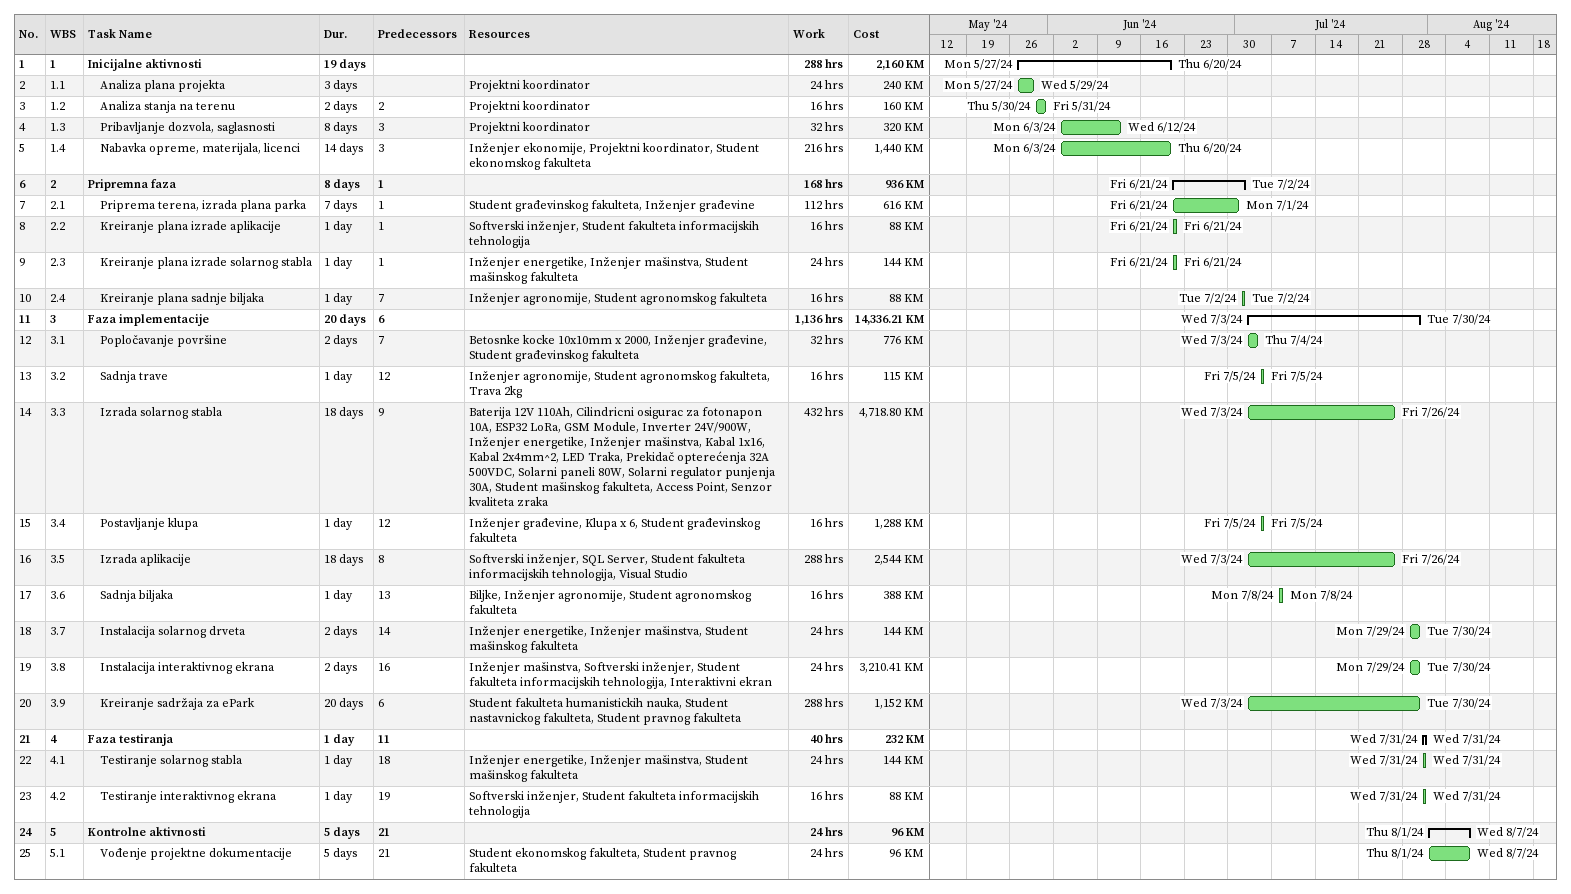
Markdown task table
| ID | WBS | Task | Duration | Start | Finish | Predecessors | Resources | Work (h) | Cost (KM) |
|---|---|---|---|---|---|---|---|---|---|
| 1 | 1 | **Inicijalne aktivnosti** | 19d | 2024-05-27 | 2024-06-20 |  |  | 288 | 2160 |
| 2 | 1.1 | Analiza plana projekta | 3d | 2024-05-27 | 2024-05-29 |  | Projektni koordinator | 24 | 240 |
| 3 | 1.2 | Analiza stanja na terenu | 2d | 2024-05-30 | 2024-05-31 | 2 | Projektni koordinator | 16 | 160 |
| 4 | 1.3 | Pribavljanje dozvola, saglasnosti | 8d | 2024-06-03 | 2024-06-12 | 3 | Projektni koordinator | 32 | 320 |
| 5 | 1.4 | Nabavka opreme, materijala, licenci | 14d | 2024-06-03 | 2024-06-20 | 3 | Inženjer ekonomije, Projektni koordinator, Student ekonomskog fakulteta | 216 | 1440 |
| 6 | 2 | **Pripremna faza** | 8d | 2024-06-21 | 2024-07-02 | 1 |  | 168 | 936 |
| 7 | 2.1 | Priprema terena, izrada plana parka | 7d | 2024-06-21 | 2024-07-01 | 1 | Student građevinskog fakulteta, Inženjer građevine | 112 | 616 |
| 8 | 2.2 | Kreiranje plana izrade aplikacije | 1d | 2024-06-21 | 2024-06-21 | 1 | Softverski inženjer, Student fakulteta informacijskih tehnologija | 16 | 88 |
| 9 | 2.3 | Kreiranje plana izrade solarnog stabla | 1d | 2024-06-21 | 2024-06-21 | 1 | Inženjer energetike, Inženjer mašinstva, Student mašinskog fakulteta | 24 | 144 |
| 10 | 2.4 | Kreiranje plana sadnje biljaka | 1d | 2024-07-02 | 2024-07-02 | 7 | Inženjer agronomije, Student agronomskog fakulteta | 16 | 88 |
| 11 | 3 | **Faza implementacije** | 20d | 2024-07-03 | 2024-07-30 | 6 |  | 1136 | 14336.21 |
| 12 | 3.1 | Popločavanje površine | 2d | 2024-07-03 | 2024-07-04 | 7 | Betosnke kocke 10x10mm x 2000, Inženjer građevine, Student građevinskog fakulteta | 32 | 776 |
| 13 | 3.2 | Sadnja trave | 1d | 2024-07-05 | 2024-07-05 | 12 | Inženjer agronomije, Student agronomskog fakulteta, Trava 2kg | 16 | 115 |
| 14 | 3.3 | Izrada solarnog stabla | 18d | 2024-07-03 | 2024-07-26 | 9 | Baterija 12V 110Ah, Cilindricni osigurac za fotonapon 10A, ESP32 LoRa, GSM Module, Inverter 24V/900W, Inženjer energetike, Inženjer mašinstva, Kabal 1x16, Kabal 2x4mm^2, LED Traka, Prekidač opterećenja 32A 500VDC, Solarni paneli 80W, Solarni regulator punjenja 30A, Student mašinskog fakulteta, Access Point, Senzor kvaliteta zraka | 432 | 4718.80 |
| 15 | 3.4 | Postavljanje klupa | 1d | 2024-07-05 | 2024-07-05 | 12 | Inženjer građevine, Klupa x 6, Student građevinskog fakulteta | 16 | 1288 |
| 16 | 3.5 | Izrada aplikacije | 18d | 2024-07-03 | 2024-07-26 | 8 | Softverski inženjer, SQL Server, Student fakulteta informacijskih tehnologija, Visual Studio | 288 | 2544 |
| 17 | 3.6 | Sadnja biljaka | 1d | 2024-07-08 | 2024-07-08 | 13 | Biljke, Inženjer agronomije, Student agronomskog fakulteta | 16 | 388 |
| 18 | 3.7 | Instalacija solarnog drveta | 2d | 2024-07-29 | 2024-07-30 | 14 | Inženjer energetike, Inženjer mašinstva, Student mašinskog fakulteta | 24 | 144 |
| 19 | 3.8 | Instalacija interaktivnog ekrana | 2d | 2024-07-29 | 2024-07-30 | 16 | Inženjer mašinstva, Softverski inženjer, Student fakulteta informacijskih tehnologija, Interaktivni ekran | 24 | 3210.41 |
| 20 | 3.9 | Kreiranje sadržaja za ePark | 20d | 2024-07-03 | 2024-07-30 | 6 | Student fakulteta humanistickih nauka, Student nastavnickog fakulteta, Student pravnog fakulteta | 288 | 1152 |
| 21 | 4 | **Faza testiranja** | 1d | 2024-07-31 | 2024-07-31 | 11 |  | 40 | 232 |
| 22 | 4.1 | Testiranje solarnog stabla | 1d | 2024-07-31 | 2024-07-31 | 18 | Inženjer energetike, Inženjer mašinstva, Student mašinskog fakulteta | 24 | 144 |
| 23 | 4.2 | Testiranje interaktivnog ekrana | 1d | 2024-07-31 | 2024-07-31 | 19 | Softverski inženjer, Student fakulteta informacijskih tehnologija | 16 | 88 |
| 24 | 5 | **Kontrolne aktivnosti** | 5d | 2024-08-01 | 2024-08-07 | 21 |  | 24 | 96 |
| 25 | 5.1 | Vođenje projektne dokumentacije | 5d | 2024-08-01 | 2024-08-07 | 21 | Student ekonomskog fakulteta, Student pravnog fakulteta | 24 | 96 |
